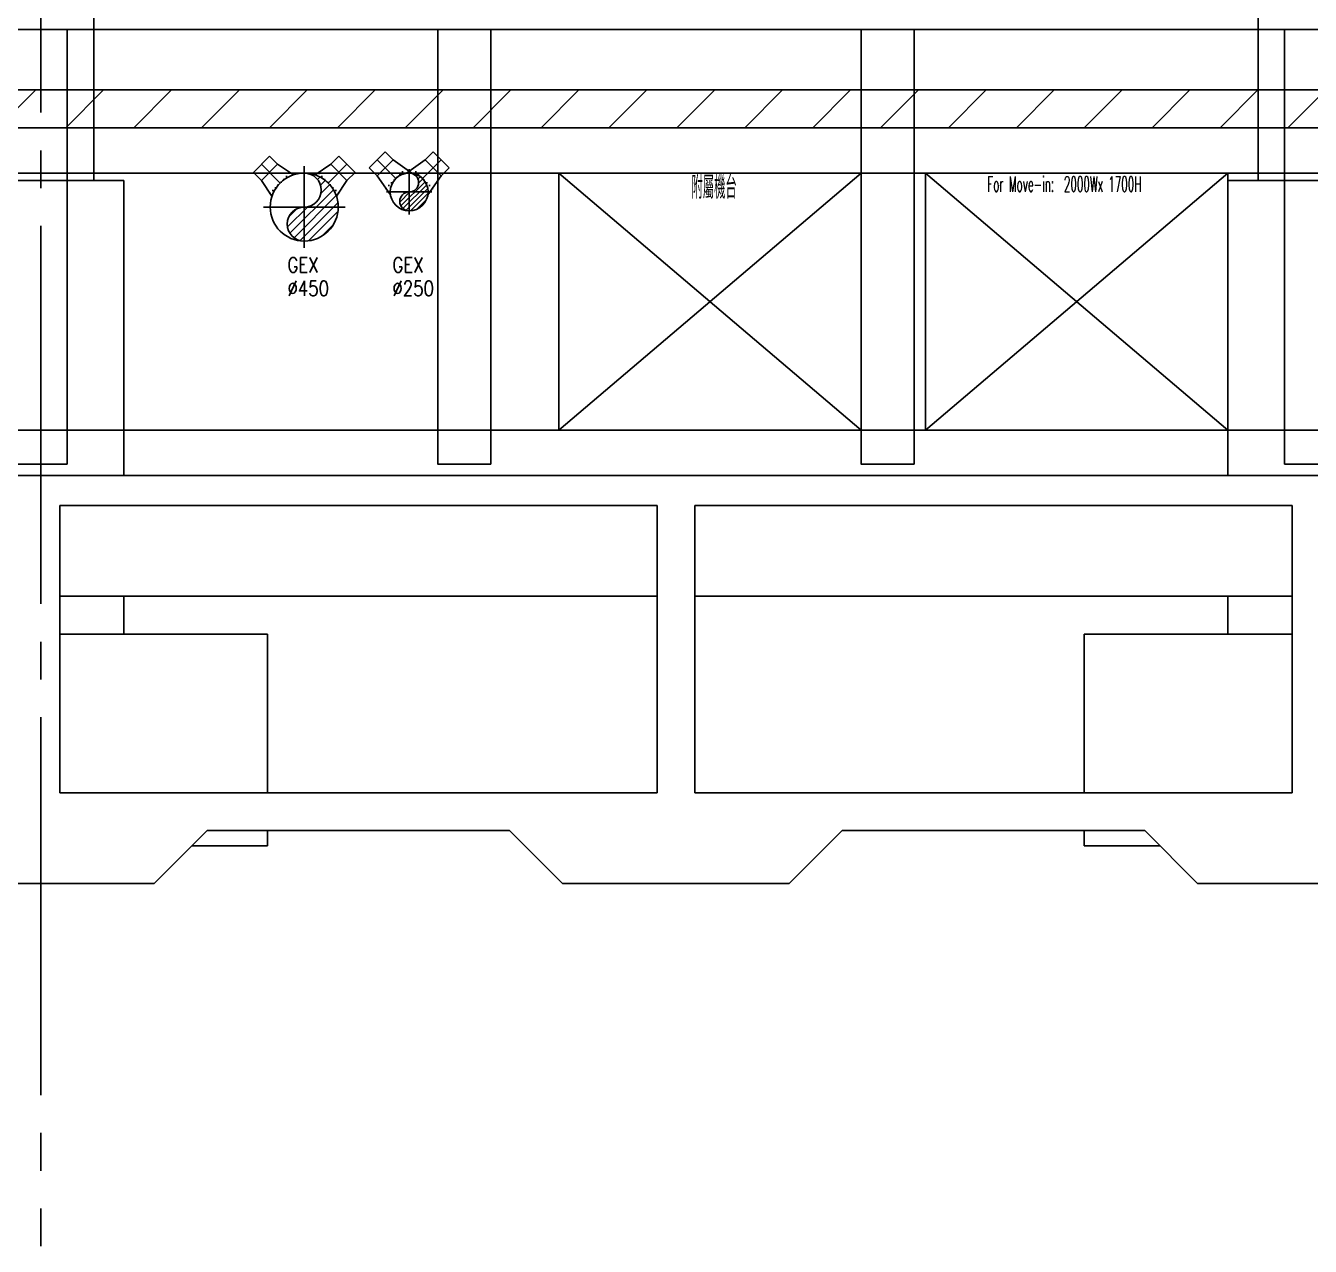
# Model space of a CAD drawing. Extents: x -3080 to 28500, y -1326 to 31609.
# Drawn here: x 7670 to 8520, y 25781 to 26588 of the extents above; entities that cross this region are included whole.
import ezdxf
from ezdxf.enums import TextEntityAlignment as Align
from ezdxf.xclip import XClip

# ---------------------------------------------------------------- set-up
doc = ezdxf.new("R2010")
doc.units = 0
doc.header["$LTSCALE"] = 100
doc.header["$XCLIPFRAME"] = 2
for name, pattern in [('188K-SM-07-F10-MECH-CR PIPE-Y2257103$0$AP6A-SM-08-FR1-001-A_AAS 210916$0$CENTER', [50.8, 31.75, -6.35, 6.35, -6.35]), ('188K-SM-07-F10-MECH-CR PIPE-Y2257103$0$AP6A-SM-08-FR1-001-A_AAS 210916$0$DOT', [0.25, 0, -0.25]), ('188K-SM-07-F10-MECH-CR PIPE-Y2257103$0$CENTER2', [1.125, 0.75, -0.125, 0.125, -0.125]), ('188K-SM-07-F10-MECH-CR PIPE-Y2257103$0$X-S-FAB_SL ALL$0$COL-CEN-LIN', [3.25, 2.5, -0.25, 0.25, -0.25]), ('188K-SM-07-F10-MECH-CR PIPE-Y2257103$0$X-S-FAB_SL ALL$0$HIDDEN', [0.4, 0.3, -0.1])]:
    doc.linetypes.add(name, pattern=pattern)
for name, color, linetype in [('0-xref', 8, 'Continuous'), ('188K-SM-07-F10-MECH-CR PIPE-Y2257103$0$0-CF-AAS-GEX', 5, 'Continuous'), ('188K-SM-07-F10-MECH-CR PIPE-Y2257103$0$0-FIRE', 1, 'Continuous'), ('188K-SM-07-F10-MECH-CR PIPE-Y2257103$0$0-hookupzoom', 4, 'Continuous'), ('188K-SM-07-F10-MECH-CR PIPE-Y2257103$0$AP6A-SM-08-FR1-001-A_AAS 210916$0$0-Block Center-Line', 1, '188K-SM-07-F10-MECH-CR PIPE-Y2257103$0$AP6A-SM-08-FR1-001-A_AAS 210916$0$CENTER'), ('188K-SM-07-F10-MECH-CR PIPE-Y2257103$0$AP6A-SM-08-FR1-001-A_AAS 210916$0$0-Block Support-Line', 7, '188K-SM-07-F10-MECH-CR PIPE-Y2257103$0$AP6A-SM-08-FR1-001-A_AAS 210916$0$DOT'), ('188K-SM-07-F10-MECH-CR PIPE-Y2257103$0$Block Center-Line', 1, '188K-SM-07-F10-MECH-CR PIPE-Y2257103$0$CENTER2'), ('188K-SM-07-F10-MECH-CR PIPE-Y2257103$0$X-S-FAB_SL ALL$0$ASP_1', 1, 'Continuous'), ('188K-SM-07-F10-MECH-CR PIPE-Y2257103$0$X-S-FAB_SL ALL$0$ASP_8', 8, 'Continuous'), ('188K-SM-07-F10-MECH-CR PIPE-Y2257103$0$X-S-FAB_SL ALL$0$BEAM-S', 2, 'Continuous'), ('188K-SM-07-F10-MECH-CR PIPE-Y2257103$0$X-S-FAB_SL ALL$0$CCL', 15, '188K-SM-07-F10-MECH-CR PIPE-Y2257103$0$X-S-FAB_SL ALL$0$COL-CEN-LIN'), ('188K-SM-07-F10-MECH-CR PIPE-Y2257103$0$X-S-FAB_SL ALL$0$HID', 5, '188K-SM-07-F10-MECH-CR PIPE-Y2257103$0$X-S-FAB_SL ALL$0$HIDDEN')]:
    doc.layers.add(name, color=color, linetype=linetype)
doc.styles.add('188K-SM-07-F10-MECH-CR PIPE-Y2257103$0$T0', font='simplex.shx', dxfattribs={"width": 0.8, "bigfont": 'chineset.shx'})
doc.styles.add('188K-SM-07-F10-MECH-CR PIPE-Y2257103$0$XCL-SEC 7-HVAC-PIPING-P-T13007$0$LK-TXT2-E', font='romans.shx', dxfattribs={"width": 0.8, "bigfont": 'chineset.shx'})

# ---------------------------------------------------------------- blocks, each defined once
blk = doc.blocks.new('*U1526')
for p, q in [((-75, 325), (-75, 400)), ((-75, 400), (75, 400)), ((75, 325), (75, 400)), ((-100.4, 201.4), (-75, 325)), ((-75, 325), (75, 325)), ((100.4, 201.4), (75, 325))]:
    blk.add_line(p, q)
blk.add_circle((0, 0), 225)
at = {"layer": '188K-SM-07-F10-MECH-CR PIPE-Y2257103$0$AP6A-SM-08-FR1-001-A_AAS 210916$0$0-Block Center-Line'}
blk.add_line((0, 225), (0, 400), dxfattribs=at)
at = {"layer": '188K-SM-07-F10-MECH-CR PIPE-Y2257103$0$AP6A-SM-08-FR1-001-A_AAS 210916$0$0-Block Support-Line'}
blk.add_line((-95.5, 225), (95.5, 225), dxfattribs=at)
blk = doc.blocks.new('*U1527')
h = blk.add_hatch()
h.set_pattern_fill('ANSI31', color=256, scale=1.2857, style=0)
h.paths.add_polyline_path([(0, 0, 1), (0, 22.5, 0.414214), (-22.5, 0, 0.414214), (0, -22.5, -1)])
blk.add_circle((0, 0), 22.5)
for centre, start, end in [((0, 11.25), 270, 90), ((0, -11.25), 90, 270)]:
    blk.add_arc(centre, 11.25, start, end)
at = {"layer": '188K-SM-07-F10-MECH-CR PIPE-Y2257103$0$Block Center-Line'}
for p, q in [((0, -27), (0, 27)), ((27, 0), (-27, 0))]:
    blk.add_line(p, q, dxfattribs=at)
blk = doc.blocks.new('*U1525')
for p, q in [((-75, 325), (-75, 400)), ((-75, 400), (75, 400)), ((75, 325), (75, 400)), ((-100.4, 201.4), (-75, 325)), ((-75, 325), (75, 325)), ((100.4, 201.4), (75, 325))]:
    blk.add_line(p, q)
blk.add_circle((0, 0), 225)
at = {"layer": '188K-SM-07-F10-MECH-CR PIPE-Y2257103$0$AP6A-SM-08-FR1-001-A_AAS 210916$0$0-Block Center-Line'}
blk.add_line((0, 225), (0, 400), dxfattribs=at)
at = {"layer": '188K-SM-07-F10-MECH-CR PIPE-Y2257103$0$AP6A-SM-08-FR1-001-A_AAS 210916$0$0-Block Support-Line'}
blk.add_line((-95.5, 225), (95.5, 225), dxfattribs=at)
blk = doc.blocks.new('188K-SM-07-F10-MECH-CR PIPE-Y2257103$0$X-S-FAB_SL ALL$0$A$Ceb448ab1')
at = {"layer": '188K-SM-07-F10-MECH-CR PIPE-Y2257103$0$X-S-FAB_SL ALL$0$CCL'}
blk.add_line((7680, 3600), (7680, 0), dxfattribs=at)
blk = doc.blocks.new('*U1541')
at = {"color": 241}
blk.add_lwpolyline([(17.5, 50), (-17.5, 50), (-17.5, 337.5), (17.5, 337.5)], close=True, dxfattribs=at)
blk = doc.blocks.new('188K-SM-07-F10-MECH-CR PIPE-Y2257103$0$X-S-FAB_SL ALL')
at = {"color": 241}
for p, q in [((-2628.521, -72748.977), (19076.479, -72748.977)), ((-2628.521, -72788.977), (19076.479, -72788.977))]:
    blk.add_line(p, q, dxfattribs=at)
at = {"layer": '188K-SM-07-F10-MECH-CR PIPE-Y2257103$0$X-S-FAB_SL ALL$0$ASP_1'}
for p, q in [((-2628.521, -73043.977), (4851.479, -73043.977)), ((3218.979, -73063.977), (3613.979, -73063.977)), ((3218.979, -73063.977), (3218.979, -73253.977)), ((3613.979, -73063.977), (3613.979, -73253.977)), ((3638.979, -73063.977), (4033.979, -73063.977)), ((3638.979, -73063.977), (3638.979, -73253.977)), ((4033.979, -73063.977), (4033.979, -73253.977)), ((3218.979, -73253.977), (3613.979, -73253.977)), ((3638.979, -73253.977), (4033.979, -73253.977)), ((3316.479, -73278.977), (3281.479, -73313.977)), ((3316.479, -73278.977), (3516.479, -73278.977)), ((3516.479, -73278.977), (3551.479, -73313.977)), ((3736.479, -73278.977), (3701.479, -73313.977)), ((3736.479, -73278.977), (3936.479, -73278.977)), ((3936.479, -73278.977), (3971.479, -73313.977)), ((3131.479, -73313.977), (3281.479, -73313.977)), ((3551.479, -73313.977), (3701.479, -73313.977)), ((3971.479, -73313.977), (4121.479, -73313.977))]:
    blk.add_line(p, q, dxfattribs=at)
at = {"layer": '188K-SM-07-F10-MECH-CR PIPE-Y2257103$0$X-S-FAB_SL ALL$0$ASP_8'}
for p, q in [((3241.479, -72848.977), (3241.479, -71981.477)), ((4011.479, -72848.977), (4011.479, -71981.477)), ((3261.479, -72848.977), (3151.479, -72848.977)), ((3261.479, -73043.977), (3261.479, -72848.977)), ((3991.479, -73043.977), (3991.479, -72848.977)), ((4101.479, -72848.977), (3991.479, -72848.977)), ((3218.979, -73123.977), (3613.979, -73123.977)), ((3261.479, -73148.977), (3261.479, -73123.977)), ((3638.979, -73123.977), (4033.979, -73123.977)), ((3991.479, -73148.977), (3991.479, -73123.977)), ((3218.979, -73148.977), (3356.479, -73148.977)), ((3356.479, -73253.977), (3356.479, -73148.977)), ((3896.479, -73253.977), (3896.479, -73148.977)), ((3896.479, -73148.977), (4033.979, -73148.977)), ((3356.479, -73288.977), (3356.479, -73278.977)), ((3896.479, -73288.977), (3896.479, -73278.977)), ((3306.479, -73288.977), (3356.479, -73288.977)), ((3896.479, -73288.977), (3946.479, -73288.977))]:
    blk.add_line(p, q, dxfattribs=at)
at = {"layer": '188K-SM-07-F10-MECH-CR PIPE-Y2257103$0$X-S-FAB_SL ALL$0$HID'}
blk.add_line((-2628.521, -73013.977), (19076.479, -73013.977), dxfattribs=at)
at = {"layer": '188K-SM-07-F10-MECH-CR PIPE-Y2257103$0$X-S-FAB_SL ALL$0$BEAM-S'}
for p in [(3206.479, -73086.477), (3486.479, -73086.477), (3766.479, -73086.477), (4046.479, -73086.477)]:
    blk.add_blockref('*U1541', p, dxfattribs=at)
at = {"layer": '188K-SM-07-F10-MECH-CR PIPE-Y2257103$0$X-S-FAB_SL ALL$0$CCL'}
blk.add_blockref('188K-SM-07-F10-MECH-CR PIPE-Y2257103$0$X-S-FAB_SL ALL$0$A$Ceb448ab1', (-4473.521, -73553.977), dxfattribs=at)
blk = doc.blocks.new('*U1573')
for p, q in [((-75, 225), (-75, 300)), ((-75, 300), (75, 300)), ((75, 225), (75, 300)), ((-100.4, 74.5), (-75, 225)), ((-75, 225), (75, 225)), ((100.4, 74.5), (75, 225))]:
    blk.add_line(p, q)
blk.add_circle((0, 0), 125)
at = {"layer": '188K-SM-07-F10-MECH-CR PIPE-Y2257103$0$AP6A-SM-08-FR1-001-A_AAS 210916$0$0-Block Center-Line'}
blk.add_line((0, 125), (0, 300), dxfattribs=at)
at = {"layer": '188K-SM-07-F10-MECH-CR PIPE-Y2257103$0$AP6A-SM-08-FR1-001-A_AAS 210916$0$0-Block Support-Line'}
blk.add_line((-91.9, 125), (91.9, 125), dxfattribs=at)
blk = doc.blocks.new('*U1574')
h = blk.add_hatch()
h.set_pattern_fill('ANSI31', color=256, scale=0.7143, style=0)
h.paths.add_polyline_path([(0, 0, 1), (0, 12.5, 0.414214), (-12.5, 0, 0.414214), (0, -12.5, -1)])
blk.add_circle((0, 0), 12.5)
for centre, start, end in [((0, 6.25), 270, 90), ((0, -6.25), 90, 270)]:
    blk.add_arc(centre, 6.25, start, end)
at = {"layer": '188K-SM-07-F10-MECH-CR PIPE-Y2257103$0$Block Center-Line'}
for p, q in [((0, -15), (0, 15)), ((15, 0), (-15, 0))]:
    blk.add_line(p, q, dxfattribs=at)
blk = doc.blocks.new('*U1572')
for p, q in [((-75, 225), (-75, 300)), ((-75, 300), (75, 300)), ((75, 225), (75, 300)), ((-100.4, 74.5), (-75, 225)), ((-75, 225), (75, 225)), ((100.4, 74.5), (75, 225))]:
    blk.add_line(p, q)
blk.add_circle((0, 0), 125)
at = {"layer": '188K-SM-07-F10-MECH-CR PIPE-Y2257103$0$AP6A-SM-08-FR1-001-A_AAS 210916$0$0-Block Center-Line'}
blk.add_line((0, 125), (0, 300), dxfattribs=at)
at = {"layer": '188K-SM-07-F10-MECH-CR PIPE-Y2257103$0$AP6A-SM-08-FR1-001-A_AAS 210916$0$0-Block Support-Line'}
blk.add_line((-91.9, 125), (91.9, 125), dxfattribs=at)
blk = doc.blocks.new('188K-SM-07-F10-MECH-CR PIPE-Y2257103')
at = {"layer": '188K-SM-07-F10-MECH-CR PIPE-Y2257103$0$0-FIRE'}
h = blk.add_hatch(dxfattribs=at)
h.set_pattern_fill('ANSI31', color=256, scale=10)
h.set_pattern_definition([(45, (0, 99332.263), (-22.45064, 22.45064), [])])
h.paths.add_polyline_path([(23550, 26520.786), (1845, 26520.786), (1845, 26545.786), (23550, 26545.786)])
blk.add_line((23502.5, 26320.786), (1845, 26320.786))
blk.add_lwpolyline([(23550, 26520.786), (1845, 26520.786), (1845, 26545.786), (23550, 26545.786)], close=True, dxfattribs=at)
at = {"layer": '188K-SM-07-F10-MECH-CR PIPE-Y2257103$0$0-hookupzoom'}
blk.add_lwpolyline([(23550, 26490.786), (1845, 26490.786), (1845, 26520.786), (23550, 26520.786)], close=True, dxfattribs=at)
at = {"layer": '188K-SM-07-F10-MECH-CR PIPE-Y2257103$0$0-CF-AAS-GEX', "yscale": 0.1, "zscale": 0.1}
for name, xscale, rotation in [('*U1525', 0.1, 44.99999999999999), ('*U1526', -0.1, 315.0000000000001)]:
    blk.add_blockref(name, (7854.197, 26468.286), dxfattribs=dict(at, xscale=xscale, rotation=rotation))
at = {"layer": '188K-SM-07-F10-MECH-CR PIPE-Y2257103$0$0-CF-AAS-GEX', "rotation": 180}
blk.add_blockref('*U1527', (7854.197, 26468.286), dxfattribs=at)
at = {"layer": '188K-SM-07-F10-MECH-CR PIPE-Y2257103$0$0-CF-AAS-GEX', "style": '188K-SM-07-F10-MECH-CR PIPE-Y2257103$0$T0', "width": 0.8}
for s, p in [('GEX', (7843.138, 26430.037)), ('%%C450', (7843.138, 26414.515))]:
    blk.add_text(s, height=10, dxfattribs=at).set_placement(p, align=Align.MIDDLE_LEFT)
ref = blk.add_blockref('188K-SM-07-F10-MECH-CR PIPE-Y2257103$0$X-S-FAB_SL ALL', (4473.521, 99334.763))
XClip(ref).set_block_clipping_path([(-7553.4648570136, -75341.9369645483), (24026.2025623869, -67725.7696244382)])
at = {"layer": '188K-SM-07-F10-MECH-CR PIPE-Y2257103$0$0-hookupzoom'}
for p, q in [((8022.5, 26490.786), (8222.5, 26320.786)), ((8022.5, 26320.786), (8222.5, 26490.786)), ((8265, 26490.786), (8465, 26320.786)), ((8265, 26320.786), (8465, 26490.786))]:
    blk.add_line(p, q, dxfattribs=at)
for points in [[(8022.5, 26320.786), (8222.5, 26320.786), (8222.5, 26490.786), (8022.5, 26490.786)], [(8265, 26320.786), (8465, 26320.786), (8465, 26490.786), (8265, 26490.786)]]:
    blk.add_lwpolyline(points, close=True, dxfattribs=at)
at = {"layer": '188K-SM-07-F10-MECH-CR PIPE-Y2257103$0$0-CF-AAS-GEX', "yscale": 0.1, "zscale": 0.1}
for name, xscale, rotation in [('*U1572', 0.1, 44.99999999999999), ('*U1573', -0.1, 315.0000000000001)]:
    blk.add_blockref(name, (7923.598, 26478.286), dxfattribs=dict(at, xscale=xscale, rotation=rotation))
at = {"layer": '188K-SM-07-F10-MECH-CR PIPE-Y2257103$0$0-CF-AAS-GEX', "rotation": 180}
blk.add_blockref('*U1574', (7923.598, 26478.286), dxfattribs=at)
at = {"layer": '188K-SM-07-F10-MECH-CR PIPE-Y2257103$0$0-CF-AAS-GEX', "style": '188K-SM-07-F10-MECH-CR PIPE-Y2257103$0$T0', "width": 0.8}
for s, p in [('GEX', (7912.54, 26430.037)), ('%%C250', (7912.54, 26414.515))]:
    blk.add_text(s, height=10, dxfattribs=at).set_placement(p, align=Align.MIDDLE_LEFT)
at = {"layer": '188K-SM-07-F10-MECH-CR PIPE-Y2257103$0$0-hookupzoom', "style": '188K-SM-07-F10-MECH-CR PIPE-Y2257103$0$XCL-SEC 7-HVAC-PIPING-P-T13007$0$LK-TXT2-E', "width": 0.5}
for s, height, p in [('附屬機台', 15, (8110.262, 26481.297, 0)), ('For Move-in:\u30002000Wx 1700H', 10, (8305.962, 26483.47, 0))]:
    blk.add_text(s, height=height, dxfattribs=at).set_placement(p, align=Align.MIDDLE_LEFT)

msp = doc.modelspace()

# ---------------------------------------------------------------- block references
at = {"layer": '0-xref'}
msp.add_blockref('188K-SM-07-F10-MECH-CR PIPE-Y2257103', (0, 0), dxfattribs=at)

doc.saveas('drawing.dxf')
